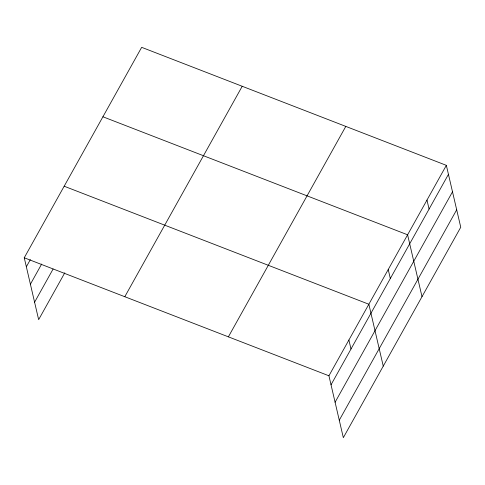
<?xml version="1.0" encoding="UTF-8"?>
<svg xmlns="http://www.w3.org/2000/svg" width="485" height="485" viewBox="0 0 485 485"><rect width="100%" height="100%" fill="white"/><g stroke="black" fill="none" stroke-linecap="round" stroke-linejoin="round"><path stroke-width="0.73" d="M64.778 272.819L38.648 319.651L24.25 257.771L141.668 47.33L446.352 165.349L460.75 227.229L343.332 437.67L328.933 375.79L446.352 165.349M26.348 266.774L30.337 259.62M30.403 284.222L41.655 264.058M34.587 302.203L53.101 269.029M124.797 296.717L242.215 86.275M228.387 336.845L345.805 126.403M331.025 384.799L448.443 174.357M335.087 402.247L452.505 191.805M339.27 420.222L456.688 209.781M102.923 116.776L407.6 234.795L422.005 296.674M64.172 186.222L368.855 304.24L383.253 366.12M24.25 257.771L328.933 375.79M426.976 200.075L429.073 209.077M388.23 269.521L390.322 278.523M348.891 340.015L350.988 349.024"/></g></svg>
